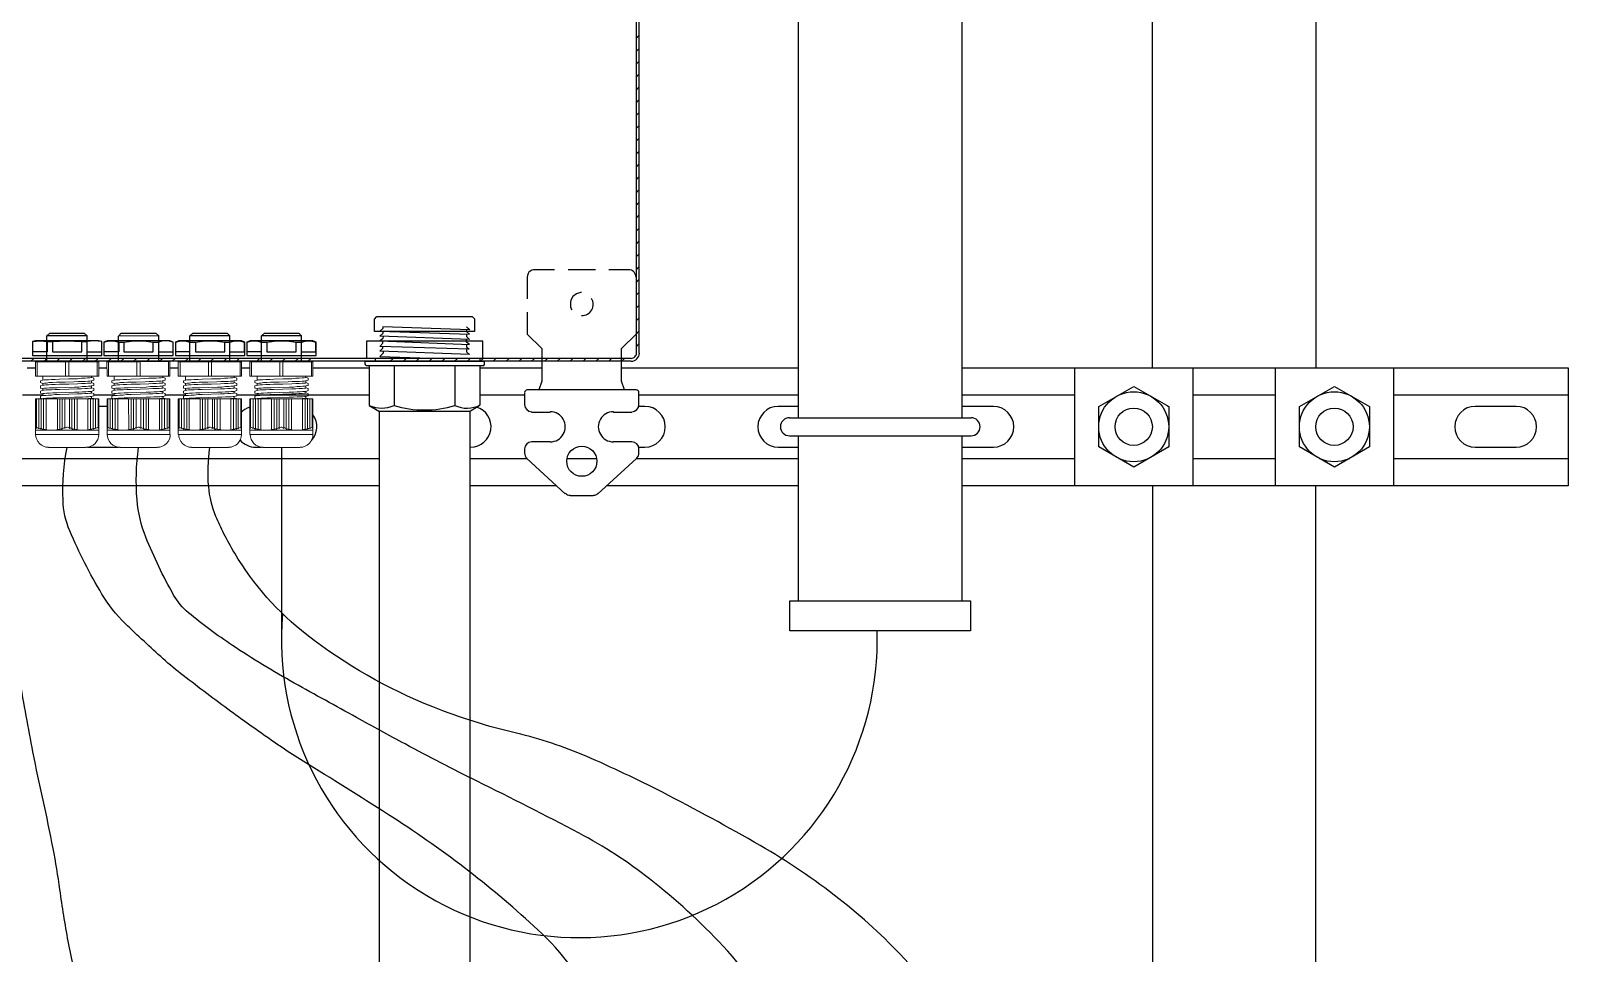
# Model space of a CAD drawing. Header units: feet. Extents: x -159 to 1687, y 0 to 1556.
# Drawn here: x 508.146 to 509.911, y 1043.901 to 1044.96 of the extents above; entities that cross this region are included whole.
import ezdxf

# ---------------------------------------------------------------- set-up
doc = ezdxf.new("R2010")
doc.units = ezdxf.units.FT
doc.header["$MEASUREMENT"] = 0
for name, color, linetype in [('E-CABL-24V', 1, '24V'), ('E-COND-PVC', 4, 'Continuous'), ('E-COND-RGS', 4, 'Continuous'), ('E-DETL', 7, 'Continuous'), ('E-EQPM-CAB', 5, 'Continuous'), ('E-EQPM-HRDW', 230, 'Continuous')]:
    doc.layers.add(name, color=color, linetype=linetype)
doc.linetypes.add('24V', pattern='A,1,-0.2,["24V",Standard,S=0.1,R=0,X=-0.125,Y=-0.05],-0.2', length=1.4)

msp = doc.modelspace()

# ---------------------------------------------------------------- linework, layer by layer
at = {"layer": 'E-CABL-24V'}
for points in [[(508.23284, 1043.26501, 0.0022853), (508.23685, 1043.3795, 0.0040688), (508.23829, 1043.44384, 0.0005839), (508.2405, 1043.61296, 0.0061013), (508.24049, 1043.62915, 0.0286553), (508.23635, 1043.68836, 0.0180107), (508.22102, 1043.78148, 0.0189384), (508.20299, 1043.85614, -0.0240284), (508.18937, 1043.91514, -0.010267), (508.1799, 1043.97448, 0.0129357), (508.17213, 1044.02154, 0.0082657), (508.16054, 1044.07699, -0.0067972), (508.14895, 1044.13243, -0.0063997), (508.1339, 1044.21531, -0.0147918), (508.12892, 1044.25142, -0.0063685), (508.12748, 1044.2665, 0.0013161), (508.12127, 1044.33952, 0.0045466), (508.11585, 1044.39553, 0.0029489), (508.10619, 1044.48176)], [(508.83483, 1043.26501, 0.0090261), (508.84161, 1043.3884, 0.0133391), (508.84246, 1043.47202, 0.0045803), (508.83902, 1043.60591, 0.0087427), (508.83535, 1043.67599, 0.0804717), (508.79997, 1043.82685, 0.1065191), (508.73324, 1043.92373, 0.0226279), (508.65464, 1043.9913, 0.0220351), (508.56806, 1044.05321, 0.0072515), (508.47127, 1044.11419, -0.0143843), (508.4229, 1044.14563, -0.0070362), (508.37604, 1044.17905, -0.0059179), (508.32136, 1044.2202, -0.0186744), (508.29831, 1044.2394, -0.0094372), (508.25491, 1044.27988, -0.0655254), (508.22814, 1044.31364, -0.0345622), (508.19122, 1044.38622, -0.0923511), (508.18343, 1044.42155, -0.0550175), (508.18807, 1044.48176)], [(509.04359, 1043.26501, 0.0084345), (509.04956, 1043.38079, 0.0126805), (509.05027, 1043.45791, 0.0046734), (509.04692, 1043.58952, 0.0084926), (509.04317, 1043.66187, 0.0807234), (509.01035, 1043.80208, 0.0910207), (508.94105, 1043.90962, 0.0379907), (508.85682, 1043.98664, 0.0449793), (508.77588, 1044.03909, 0.006656), (508.65873, 1044.09886, -0.0094166), (508.57615, 1044.14156, -0.0015815), (508.52032, 1044.17201, -0.0012326), (508.4489, 1044.21148, -0.0198102), (508.37781, 1044.25477, -0.02629), (508.32745, 1044.29219, -0.0917265), (508.31044, 1044.31255, -0.0327225), (508.27848, 1044.37909, -0.0755059), (508.26842, 1044.42175, -0.0549747), (508.27016, 1044.48176)], [(509.25141, 1043.26501, 0.0084246), (509.25727, 1043.37312, 0.012905), (509.25808, 1043.44379, 0.005131), (509.25492, 1043.57265, 0.0087941), (509.25098, 1043.64776, 0.08042), (509.21803, 1043.78819, 0.0910207), (509.14886, 1043.8955, 0.0379907), (509.07402, 1043.96395, 0.0353387), (508.98369, 1044.02498, 0.012382), (508.8715, 1044.0861, 0.016343), (508.78397, 1044.12745, 0.0446428), (508.70395, 1044.15391, -0.0372922), (508.60777, 1044.18417, -0.0703569), (508.46341, 1044.26678, -0.0938043), (508.38051, 1044.36064, -0.016427), (508.3682, 1044.38299, -0.0191697), (508.35903, 1044.40285, -0.0765517), (508.35063, 1044.43701, -0.0600209), (508.35204, 1044.48176)]]:
    msp.add_lwpolyline(points, format="xyb", dxfattribs=at)
msp.add_lwpolyline([(508.43412, 1044.48176), (508.43412, 1044.26126)], dxfattribs=at)
msp.add_arc((508.77611, 1044.26126), 0.34198, 174.99554, 1.69106, dxfattribs=at)
at = {"layer": 'E-COND-PVC', "color": 111}
for points in [[(508.54621, 1044.52332), (508.54621, 1042.84676)], [(508.65038, 1044.52332), (508.65038, 1042.84676)]]:
    msp.add_lwpolyline(points, dxfattribs=at)
at = {"layer": 'E-COND-RGS'}
for points in [[(509.02778, 1044.51614), (509.02778, 1046.61499)], [(509.21528, 1046.61499), (509.21528, 1044.51614)], [(509.43384, 1044.57343), (509.43384, 1046.55769)], [(509.62134, 1046.55769), (509.62134, 1044.57343)], [(509.02778, 1044.30588), (509.02778, 1044.4953)], [(509.21528, 1044.4953), (509.21528, 1044.30588)], [(509.43384, 1044.43801), (509.43384, 1042.86239)], [(509.62134, 1042.86239), (509.62134, 1044.43801)]]:
    msp.add_lwpolyline(points, dxfattribs=at)
msp.add_lwpolyline([(509.01778, 1044.30588), (509.22528, 1044.30588), (509.22528, 1044.27135), (509.01778, 1044.27135)], close=True, dxfattribs=at)
at = {"layer": 'E-DETL', "ltscale": 0.05}
for points in [[(508.65584, 1044.61517), (508.54102, 1044.61517), (508.54102, 1044.62915), (508.54377, 1044.63238), (508.65322, 1044.63238), (508.6557, 1044.62959), (508.65584, 1044.61517)], [(508.64656, 1044.62043), (508.6503, 1044.61711), (508.55072, 1044.62027), (508.55067, 1044.61868), (508.54707, 1044.6156), (508.64998, 1044.61192), (508.64671, 1044.61502), (508.64678, 1044.61723)], [(508.64659, 1044.61204), (508.64654, 1044.60951), (508.65018, 1044.60599), (508.54719, 1044.6096), (508.55086, 1044.61306), (508.55095, 1044.61546)], [(508.66546, 1044.58432), (508.66546, 1044.60383), (508.53194, 1044.60383), (508.53194, 1044.58426), (508.66546, 1044.58432)], [(508.6467, 1044.59486), (508.6467, 1044.59173), (508.65019, 1044.58875), (508.54691, 1044.59243), (508.55065, 1044.59578), (508.55071, 1044.59767)], [(508.64673, 1044.60025), (508.64671, 1044.59763), (508.64975, 1044.59477), (508.54699, 1044.59778), (508.55069, 1044.60153), (508.55069, 1044.60438)], [(508.55074, 1044.60948), (508.55068, 1044.60704), (508.54761, 1044.60451), (508.64997, 1044.60011), (508.64651, 1044.60302), (508.64662, 1044.60612)], [(508.53122, 1044.57599), (508.53008, 1044.57762), (508.53008, 1044.58071)], [(508.66733, 1044.58069), (508.53008, 1044.58069)], [(508.54162, 1044.58427), (508.54162, 1044.58071)], [(508.55077, 1044.59229), (508.55077, 1044.5901), (508.54695, 1044.58647), (508.60456, 1044.5843)], [(508.66204, 1044.58433), (508.66204, 1044.58069)], [(508.66633, 1044.57599), (508.66733, 1044.5772), (508.66733, 1044.58069)], [(508.53122, 1044.57599), (508.66633, 1044.57599)], [(508.53494, 1044.57599), (508.53494, 1044.53025)], [(508.56346, 1044.57599), (508.56346, 1044.5303)], [(508.63328, 1044.57599), (508.63328, 1044.53027)], [(508.65007, 1044.52312), (508.66209, 1044.53074), (508.66209, 1044.57599)], [(508.53494, 1044.53025), (508.54653, 1044.52312)]]:
    msp.add_lwpolyline(points, dxfattribs=at)
at = {"layer": 'E-DETL'}
msp.add_lwpolyline([(508.65007, 1044.52312), (508.54653, 1044.52312)], dxfattribs=at)
at = {"layer": 'E-DETL', "ltscale": 0.05}
for centre, radius, start, end in [((508.54914, 1044.56097), 0.03385, 245.19657, 295.01516), ((508.59842, 1044.6422), 0.11723, 252.65041, 287.30267), ((508.64723, 1044.55876), 0.03172, 243.92572, 297.93764)]:
    msp.add_arc(centre, radius, start, end, dxfattribs=at)
at = {"layer": 'E-EQPM-CAB', "lineweight": 25}
msp.add_line((508.84122, 1044.54801), (508.71622, 1044.54801), dxfattribs=at)
at = {"layer": 'E-EQPM-CAB', "lineweight": 0}
for p, q in [((508.15203, 1044.5376), (508.22453, 1044.5376)), ((508.31578, 1044.5376), (508.38829, 1044.5376)), ((508.39787, 1044.5376), (508.47037, 1044.5376))]:
    msp.add_line(p, q, dxfattribs=at)
at = {"layer": 'E-EQPM-CAB', "lineweight": 25}
for points in [[(508.84122, 1046.54061), (508.84122, 1044.5901)], [(508.84456, 1046.54061), (508.84456, 1044.5901)], [(508.84122, 1044.95137), (508.84456, 1044.9547)], [(508.84122, 1044.93636), (508.84456, 1044.9397)], [(508.84122, 1044.92178), (508.84456, 1044.92511)], [(508.84122, 1044.9072), (508.84456, 1044.91053)], [(508.84122, 1044.8922), (508.84456, 1044.89553)], [(508.84122, 1044.87761), (508.84456, 1044.88095)], [(508.84122, 1044.86303), (508.84456, 1044.86594)], [(508.84122, 1044.84803), (508.84456, 1044.85136)], [(508.84122, 1044.83344), (508.84456, 1044.83678)], [(508.84122, 1044.81886), (508.84456, 1044.82178)], [(508.84122, 1044.80386), (508.84456, 1044.80719)], [(508.84122, 1044.78927), (508.84456, 1044.79261)], [(508.84122, 1044.77427), (508.84456, 1044.77761)], [(508.84122, 1044.75969), (508.84456, 1044.76302)], [(508.84122, 1044.74511), (508.84456, 1044.74844)], [(508.84122, 1044.7301), (508.84456, 1044.73344)], [(508.84122, 1044.71552), (508.84456, 1044.71885)], [(508.84122, 1044.70094), (508.84456, 1044.70385)], [(508.74747, 1044.68594), (508.7233, 1044.68594), (508.72164, 1044.68552), (508.71914, 1044.68385), (508.7183, 1044.68302), (508.71747, 1044.68177), (508.71664, 1044.67927), (508.71622, 1044.6776), (508.71622, 1044.6526)], [(508.79456, 1044.68594), (508.7633, 1044.68594)], [(508.84122, 1044.6776), (508.84081, 1044.67927), (508.83997, 1044.68177), (508.83914, 1044.68302), (508.83831, 1044.68385), (508.83581, 1044.68552), (508.83414, 1044.68594), (508.80997, 1044.68594)], [(508.84122, 1044.68594), (508.84456, 1044.68927)], [(508.84122, 1044.67135), (508.84456, 1044.67469)], [(508.77872, 1044.65968), (508.77747, 1044.65968), (508.77497, 1044.65927), (508.77289, 1044.65843), (508.76872, 1044.6551), (508.76622, 1044.65093), (508.7658, 1044.64843), (508.7658, 1044.64343), (508.76664, 1044.64093), (508.76747, 1044.6401)], [(508.84122, 1044.65677), (508.84456, 1044.65968)], [(508.71622, 1044.63718), (508.71622, 1044.61218), (508.73289, 1044.59552)], [(508.84122, 1044.64177), (508.84456, 1044.6451)], [(508.84122, 1044.62718), (508.84456, 1044.63052)], [(508.84122, 1044.61218), (508.84456, 1044.61552)], [(508.22411, 1044.60427), (508.15203, 1044.60427), (508.14828, 1044.60343), (508.14828, 1044.5876), (508.22786, 1044.5876), (508.22786, 1044.60343), (508.22411, 1044.60427)], [(508.14828, 1044.60343), (508.15244, 1044.60385), (508.15703, 1044.60427), (508.16536, 1044.60343), (508.17119, 1044.60343), (508.17119, 1044.59177), (508.20495, 1044.59177), (508.20495, 1044.60343), (508.21078, 1044.60343), (508.21078, 1044.59177), (508.22786, 1044.59177)], [(508.16536, 1044.60343), (508.16536, 1044.59177), (508.14828, 1044.59177)], [(508.16494, 1044.58093), (508.16494, 1044.6101)], [(508.17119, 1044.60343), (508.17953, 1044.60385), (508.18828, 1044.60427), (508.20495, 1044.60343)], [(508.22786, 1044.60343), (508.21953, 1044.60427), (508.21495, 1044.60385), (508.21078, 1044.60343)], [(508.2112, 1044.58093), (508.2112, 1044.6101)], [(508.3062, 1044.60427), (508.23411, 1044.60427), (508.23036, 1044.60302), (508.23036, 1044.5876), (508.30995, 1044.5876), (508.30995, 1044.60302), (508.3062, 1044.60427)], [(508.23036, 1044.60302), (508.23453, 1044.60385), (508.2387, 1044.60427), (508.24328, 1044.60385), (508.24745, 1044.60302), (508.25328, 1044.60302), (508.25328, 1044.59177), (508.28703, 1044.59177), (508.28703, 1044.60302), (508.29287, 1044.60302), (508.29287, 1044.59177), (508.30995, 1044.59177)], [(508.24745, 1044.60302), (508.24745, 1044.59177), (508.23036, 1044.59177)], [(508.24703, 1044.58093), (508.24703, 1044.60968)], [(508.25328, 1044.60302), (508.26161, 1044.60385), (508.26995, 1044.60427), (508.2787, 1044.60385), (508.28703, 1044.60302)], [(508.30995, 1044.60302), (508.30578, 1044.60385), (508.3012, 1044.60427), (508.29703, 1044.60385), (508.29287, 1044.60302)], [(508.29328, 1044.58093), (508.29328, 1044.6101)], [(508.38829, 1044.60427), (508.3162, 1044.60427), (508.31245, 1044.60302), (508.31245, 1044.5876), (508.39204, 1044.5876), (508.39204, 1044.60302), (508.38829, 1044.60427)], [(508.31245, 1044.60302), (508.31662, 1044.60385), (508.32078, 1044.60427), (508.32495, 1044.60385), (508.32912, 1044.60302), (508.33537, 1044.60302), (508.33537, 1044.59177), (508.36912, 1044.59177), (508.36912, 1044.60302), (508.37495, 1044.60302)], [(508.32912, 1044.58093), (508.32912, 1044.6101)], [(508.33537, 1044.60302), (508.3437, 1044.60385), (508.35204, 1044.60427), (508.36079, 1044.60385), (508.36912, 1044.60302)], [(508.37495, 1044.58093), (508.37495, 1044.6101)], [(508.37495, 1044.60302), (508.37912, 1044.60385), (508.38329, 1044.60427), (508.38745, 1044.60385), (508.39162, 1044.60302)], [(508.37495, 1044.59177), (508.39162, 1044.59177), (508.39162, 1044.60302), (508.39204, 1044.60302)], [(508.47037, 1044.60427), (508.39829, 1044.60427), (508.39454, 1044.60302), (508.39454, 1044.5876), (508.47412, 1044.5876), (508.47412, 1044.60302), (508.47037, 1044.60427)], [(508.39454, 1044.60302), (508.3987, 1044.60385), (508.40287, 1044.60427), (508.40704, 1044.60385), (508.4112, 1044.60302), (508.41746, 1044.60302), (508.41746, 1044.59177), (508.45121, 1044.59177), (508.45121, 1044.60302), (508.45704, 1044.60302)], [(508.4112, 1044.58093), (508.4112, 1044.6101)], [(508.41746, 1044.60302), (508.42579, 1044.60385), (508.43412, 1044.60427), (508.44287, 1044.60385), (508.45121, 1044.60302)], [(508.45704, 1044.58093), (508.45704, 1044.6101)], [(508.45704, 1044.60302), (508.46121, 1044.60385), (508.46537, 1044.60427), (508.46954, 1044.60385), (508.47371, 1044.60302)], [(508.45704, 1044.59177), (508.47371, 1044.59177), (508.47371, 1044.60302), (508.47412, 1044.60302)], [(508.82456, 1044.59552), (508.84122, 1044.61218)], [(508.84122, 1044.5976), (508.84456, 1044.60093)], [(508.83539, 1044.58426), (507.21323, 1044.58426)], [(508.83539, 1044.58093), (507.21323, 1044.58093)], [(508.14661, 1044.58093), (508.14994, 1044.58426)], [(508.16161, 1044.58093), (508.16494, 1044.58426)], [(508.17619, 1044.58093), (508.17953, 1044.58426)], [(508.19119, 1044.58093), (508.19411, 1044.58426)], [(508.20578, 1044.58093), (508.20911, 1044.58426)], [(508.22036, 1044.58093), (508.2237, 1044.58426)], [(508.23536, 1044.58093), (508.2387, 1044.58426)], [(508.24995, 1044.58093), (508.25328, 1044.58426)], [(508.26453, 1044.58093), (508.26786, 1044.58426)], [(508.27953, 1044.58093), (508.28287, 1044.58426)], [(508.29412, 1044.58093), (508.29745, 1044.58426)], [(508.3087, 1044.58093), (508.31203, 1044.58426)], [(508.32912, 1044.59177), (508.31245, 1044.59177)], [(508.3237, 1044.58093), (508.32703, 1044.58426)], [(508.33828, 1044.58093), (508.34162, 1044.58426)], [(508.35287, 1044.58093), (508.3562, 1044.58426)], [(508.36787, 1044.58093), (508.3712, 1044.58426)], [(508.38245, 1044.58093), (508.38579, 1044.58426)], [(508.4112, 1044.59177), (508.39454, 1044.59177)], [(508.40579, 1044.58093), (508.40912, 1044.58426)], [(508.42037, 1044.58093), (508.42371, 1044.58426)], [(508.43496, 1044.58093), (508.43829, 1044.58426)], [(508.44996, 1044.58093), (508.45329, 1044.58426)], [(508.46454, 1044.58093), (508.46787, 1044.58426)], [(508.55913, 1044.58093), (508.56246, 1044.58426)], [(508.57413, 1044.58093), (508.57746, 1044.58426)], [(508.58871, 1044.58093), (508.59205, 1044.58426)], [(508.60371, 1044.58093), (508.60663, 1044.58426)], [(508.6183, 1044.58093), (508.62163, 1044.58426)], [(508.63288, 1044.58093), (508.63622, 1044.58426)], [(508.64788, 1044.58093), (508.6508, 1044.58426)], [(508.66247, 1044.58093), (508.6658, 1044.58426)], [(508.67705, 1044.58093), (508.68038, 1044.58426)], [(508.69205, 1044.58093), (508.69538, 1044.58426)], [(508.70664, 1044.58093), (508.70997, 1044.58426)], [(508.72122, 1044.58093), (508.72455, 1044.58426)], [(508.73289, 1044.59552), (508.73289, 1044.55801), (508.72955, 1044.54801)], [(508.73622, 1044.58093), (508.73955, 1044.58426)], [(508.7508, 1044.58093), (508.75414, 1044.58426)], [(508.76539, 1044.58093), (508.76872, 1044.58426)], [(508.78039, 1044.58093), (508.78372, 1044.58426)], [(508.79497, 1044.58093), (508.79831, 1044.58426)], [(508.80997, 1044.58093), (508.81289, 1044.58426)], [(508.82789, 1044.54801), (508.82456, 1044.55801), (508.82456, 1044.59552)], [(508.82456, 1044.58093), (508.82789, 1044.58426)], [(508.7133, 1044.54468), (508.7133, 1044.53093)], [(508.84456, 1044.53093), (508.84456, 1044.54468)], [(508.72122, 1044.5226), (508.74247, 1044.5226)], [(508.81497, 1044.5226), (508.83622, 1044.5226)], [(508.7133, 1044.48009), (508.7133, 1044.47551)], [(508.74247, 1044.48843), (508.72122, 1044.48843)], [(508.83622, 1044.48843), (508.81497, 1044.48843)], [(508.84456, 1044.47551), (508.84456, 1044.48009)], [(508.7158, 1044.46926), (508.75997, 1044.42884)], [(508.79747, 1044.42884), (508.84164, 1044.46926)], [(508.76539, 1044.42676), (508.79206, 1044.42676)]]:
    msp.add_lwpolyline(points, dxfattribs=at)
for points in [[(508.2112, 1044.6101), (508.16494, 1044.6101), (508.16828, 1044.61302), (508.20786, 1044.61302)], [(508.29328, 1044.6101), (508.24703, 1044.60968), (508.25036, 1044.61302), (508.28995, 1044.61302)], [(508.37495, 1044.6101), (508.32912, 1044.6101), (508.33245, 1044.61302), (508.37204, 1044.61302)], [(508.45704, 1044.6101), (508.4112, 1044.6101), (508.41454, 1044.61302), (508.45412, 1044.61302)]]:
    msp.add_lwpolyline(points, close=True, dxfattribs=at)
at = {"layer": 'E-EQPM-CAB', "lineweight": 0}
for points in [[(508.22453, 1044.5801), (508.15203, 1044.5801), (508.15203, 1044.56385), (508.22453, 1044.56385)], [(508.22245, 1044.58093), (508.15369, 1044.58093)], [(508.15369, 1044.5801), (508.15369, 1044.56385)], [(508.18619, 1044.56385), (508.18619, 1044.5801)], [(508.18994, 1044.5801), (508.18994, 1044.56385)], [(508.22245, 1044.5801), (508.22245, 1044.56385)], [(508.22453, 1044.5801), (508.22453, 1044.56385)], [(508.27203, 1044.5801), (508.2337, 1044.5801), (508.23411, 1044.56385), (508.3062, 1044.56385)], [(508.30453, 1044.58093), (508.23578, 1044.58093)], [(508.23578, 1044.5801), (508.23578, 1044.56385)], [(508.26828, 1044.56385), (508.26828, 1044.5801)], [(508.27203, 1044.5801), (508.30453, 1044.58051), (508.30453, 1044.56385)], [(508.27203, 1044.5801), (508.27203, 1044.56385)], [(508.30453, 1044.58051), (508.3062, 1044.58051), (508.3062, 1044.56385)], [(508.38829, 1044.5801), (508.31578, 1044.5801), (508.31578, 1044.56385), (508.38829, 1044.56385)], [(508.38662, 1044.58093), (508.31787, 1044.58093)], [(508.31787, 1044.5801), (508.31787, 1044.56385)], [(508.35037, 1044.56385), (508.35037, 1044.5801)], [(508.3537, 1044.5801), (508.3537, 1044.56385)], [(508.38662, 1044.5801), (508.38662, 1044.56385)], [(508.38829, 1044.5801), (508.38829, 1044.56385)], [(508.47037, 1044.5801), (508.39787, 1044.5801), (508.39787, 1044.56385), (508.47037, 1044.56385)], [(508.46871, 1044.58093), (508.39995, 1044.58093)], [(508.39995, 1044.5801), (508.39995, 1044.56385)], [(508.43246, 1044.56385), (508.43246, 1044.5801)], [(508.43579, 1044.5801), (508.43579, 1044.56385)], [(508.46871, 1044.5801), (508.46871, 1044.56385)], [(508.47037, 1044.5801), (508.47037, 1044.56385)], [(508.16036, 1044.56385), (508.16036, 1044.55926), (508.15744, 1044.55843), (508.15744, 1044.55635), (508.16036, 1044.55551), (508.16036, 1044.55343), (508.16161, 1044.55343), (508.16369, 1044.55385), (508.16661, 1044.55385), (508.17036, 1044.55426), (508.17453, 1044.55426), (508.17953, 1044.55468), (508.18994, 1044.55468), (508.19994, 1044.5551), (508.20453, 1044.55551), (508.2087, 1044.55551), (508.21161, 1044.55593), (508.21578, 1044.55593), (508.2162, 1044.55635)], [(508.16036, 1044.55926), (508.16161, 1044.55968), (508.16661, 1044.55968), (508.17036, 1044.5601), (508.17453, 1044.5601), (508.17953, 1044.56051), (508.18994, 1044.56093), (508.19994, 1044.56093), (508.20453, 1044.56135), (508.2087, 1044.56135), (508.21161, 1044.56176), (508.21411, 1044.56176), (508.21578, 1044.56218), (508.2162, 1044.56218), (508.2162, 1044.56385)], [(508.16036, 1044.55551), (508.16078, 1044.55551), (508.16203, 1044.55593), (508.16453, 1044.55593), (508.16744, 1044.55635), (508.17119, 1044.55635), (508.17578, 1044.55676), (508.18578, 1044.55676), (508.19578, 1044.55718), (508.20078, 1044.5576), (508.2087, 1044.5576), (508.21203, 1044.55801), (508.21411, 1044.55801), (508.21578, 1044.55843), (508.2187, 1044.55926), (508.2187, 1044.56135), (508.21786, 1044.56176), (508.2162, 1044.56218)], [(508.29787, 1044.56385), (508.29787, 1044.56218), (508.29745, 1044.56218), (508.2962, 1044.56176), (508.2937, 1044.56176), (508.29037, 1044.56135), (508.28203, 1044.56135), (508.27203, 1044.56093), (508.26161, 1044.56051), (508.25661, 1044.5601), (508.25245, 1044.5601), (508.2487, 1044.55968), (508.2437, 1044.55968), (508.24245, 1044.55926), (508.23953, 1044.55843), (508.23953, 1044.55635), (508.24203, 1044.55551), (508.24203, 1044.55343)], [(508.24203, 1044.56385), (508.24203, 1044.55926)], [(508.24203, 1044.55551), (508.24245, 1044.55551), (508.24411, 1044.55593), (508.2462, 1044.55593), (508.24953, 1044.55635), (508.25328, 1044.55635), (508.25745, 1044.55676), (508.26745, 1044.55676), (508.27787, 1044.55718), (508.28245, 1044.5576), (508.28703, 1044.5576), (508.29078, 1044.55801), (508.2962, 1044.55801), (508.29745, 1044.55843), (508.30078, 1044.55926), (508.30078, 1044.56135), (508.29995, 1044.56176), (508.29787, 1044.56218)], [(508.37995, 1044.56385), (508.37995, 1044.56218), (508.37954, 1044.56218), (508.37829, 1044.56176), (508.37579, 1044.56176), (508.37245, 1044.56135), (508.3687, 1044.56135), (508.36412, 1044.56093), (508.3537, 1044.56093), (508.34328, 1044.56051), (508.3387, 1044.5601), (508.33412, 1044.5601), (508.33037, 1044.55968), (508.32537, 1044.55968), (508.32453, 1044.55926), (508.32162, 1044.55843), (508.32162, 1044.55635), (508.32412, 1044.55551), (508.32412, 1044.55343)], [(508.32412, 1044.56385), (508.32412, 1044.55926)], [(508.32412, 1044.55551), (508.32453, 1044.55551), (508.3262, 1044.55593), (508.32828, 1044.55593), (508.33162, 1044.55635), (508.33537, 1044.55635), (508.33953, 1044.55676), (508.34954, 1044.55676), (508.35995, 1044.55718), (508.36454, 1044.5576), (508.37287, 1044.5576), (508.37579, 1044.55801), (508.37829, 1044.55801), (508.37954, 1044.55843), (508.38287, 1044.55926), (508.38287, 1044.56135), (508.38204, 1044.56176), (508.37995, 1044.56218)], [(508.46204, 1044.56385), (508.46204, 1044.56218), (508.46162, 1044.56218), (508.46037, 1044.56176), (508.45787, 1044.56176), (508.45454, 1044.56135), (508.45079, 1044.56135), (508.44621, 1044.56093), (508.43579, 1044.56093), (508.42537, 1044.56051), (508.42079, 1044.5601), (508.41621, 1044.5601), (508.41245, 1044.55968), (508.40745, 1044.55968), (508.40662, 1044.55926), (508.4037, 1044.55843), (508.4037, 1044.55635), (508.4062, 1044.55551), (508.4062, 1044.55343)], [(508.4062, 1044.56385), (508.4062, 1044.55926)], [(508.4062, 1044.55551), (508.40662, 1044.55551), (508.40829, 1044.55593), (508.41037, 1044.55593), (508.4137, 1044.55635), (508.41746, 1044.55635), (508.42162, 1044.55676), (508.43162, 1044.55676), (508.44204, 1044.55718), (508.44662, 1044.5576), (508.45496, 1044.5576), (508.45787, 1044.55801), (508.46037, 1044.55801), (508.46162, 1044.55843), (508.46496, 1044.55926), (508.46496, 1044.56135), (508.46412, 1044.56176), (508.46204, 1044.56218)], [(508.16036, 1044.55343), (508.15744, 1044.5526), (508.15744, 1044.5501), (508.16036, 1044.54968), (508.16036, 1044.5476), (508.16161, 1044.5476), (508.16369, 1044.54801), (508.17036, 1044.54801), (508.17453, 1044.54843), (508.17953, 1044.54843), (508.18994, 1044.54885), (508.19994, 1044.54926), (508.20453, 1044.54926), (508.2087, 1044.54968), (508.21161, 1044.54968), (508.21411, 1044.5501), (508.21578, 1044.5501), (508.2162, 1044.55051)], [(508.16036, 1044.5476), (508.15744, 1044.54676), (508.15744, 1044.54426), (508.16036, 1044.54343)], [(508.2162, 1044.54468), (508.2187, 1044.54385), (508.2187, 1044.54135), (508.21578, 1044.54051), (508.21453, 1044.54051), (508.21286, 1044.5401), (508.20953, 1044.5401), (508.20578, 1044.53968), (508.19661, 1044.53968), (508.18619, 1044.53926), (508.17619, 1044.53885), (508.17161, 1044.53885), (508.16786, 1044.53843), (508.16453, 1044.53843), (508.16203, 1044.53801), (508.16078, 1044.53801), (508.16036, 1044.5376), (508.15744, 1044.53843), (508.15744, 1044.54093), (508.16036, 1044.54176), (508.16369, 1044.54176), (508.16661, 1044.54218), (508.17036, 1044.54218), (508.17453, 1044.5426), (508.17953, 1044.5426), (508.18994, 1044.54301), (508.19994, 1044.54343), (508.20453, 1044.54343), (508.2087, 1044.54385), (508.21161, 1044.54385), (508.21411, 1044.54426), (508.2162, 1044.54426), (508.2162, 1044.54676)], [(508.16036, 1044.54968), (508.16078, 1044.54968), (508.16203, 1044.5501), (508.16453, 1044.5501), (508.16786, 1044.55051), (508.17619, 1044.55051), (508.18619, 1044.55093), (508.19661, 1044.55135), (508.20161, 1044.55135), (508.20578, 1044.55176), (508.20953, 1044.55176), (508.21286, 1044.55218), (508.21495, 1044.55218), (508.21578, 1044.5526), (508.2187, 1044.55301), (508.2187, 1044.55551), (508.2162, 1044.55635), (508.2162, 1044.55843)], [(508.16036, 1044.54135), (508.16036, 1044.54385), (508.16203, 1044.54385), (508.16453, 1044.54426), (508.16786, 1044.54426), (508.17161, 1044.54468), (508.17619, 1044.54468), (508.18619, 1044.5451), (508.19661, 1044.54551), (508.20161, 1044.54551), (508.20578, 1044.54593), (508.20953, 1044.54593), (508.21245, 1044.54635), (508.21578, 1044.54635), (508.2187, 1044.54718), (508.2187, 1044.54968), (508.2162, 1044.55051), (508.2162, 1044.5526)], [(508.29787, 1044.55635), (508.29745, 1044.55593), (508.2937, 1044.55593), (508.29037, 1044.55551), (508.28662, 1044.55551), (508.28203, 1044.5551), (508.27203, 1044.55468), (508.26161, 1044.55468), (508.25661, 1044.55426), (508.25245, 1044.55426), (508.2487, 1044.55385), (508.24578, 1044.55385), (508.2437, 1044.55343), (508.24245, 1044.55343), (508.23953, 1044.5526), (508.23953, 1044.5501), (508.24203, 1044.54968), (508.24203, 1044.5476)], [(508.24203, 1044.54968), (508.24245, 1044.54968), (508.24411, 1044.5501), (508.24953, 1044.5501), (508.2537, 1044.55051), (508.25828, 1044.55051), (508.26828, 1044.55093), (508.2787, 1044.55135), (508.2837, 1044.55176), (508.29162, 1044.55176), (508.29453, 1044.55218), (508.29662, 1044.55218), (508.29787, 1044.5526), (508.29787, 1044.55051), (508.30078, 1044.54968), (508.30078, 1044.54718), (508.29787, 1044.54676), (508.29787, 1044.54426), (508.2962, 1044.54426), (508.2937, 1044.54385), (508.29037, 1044.54385), (508.28662, 1044.54343), (508.28203, 1044.54343), (508.27203, 1044.54301), (508.26161, 1044.5426), (508.25661, 1044.5426), (508.25245, 1044.54218), (508.2487, 1044.54218), (508.24578, 1044.54176), (508.24245, 1044.54176), (508.23953, 1044.54093), (508.23953, 1044.53843), (508.24203, 1044.5376)], [(508.29787, 1044.55051), (508.29745, 1044.5501), (508.2962, 1044.5501), (508.2937, 1044.54968), (508.28662, 1044.54968), (508.28203, 1044.54926), (508.27203, 1044.54885), (508.26161, 1044.54843), (508.25661, 1044.54843), (508.25245, 1044.54801), (508.24578, 1044.54801), (508.2437, 1044.5476), (508.24245, 1044.5476), (508.23953, 1044.54676), (508.23953, 1044.54426), (508.24203, 1044.54343)], [(508.29787, 1044.54635), (508.29453, 1044.54635), (508.29162, 1044.54593), (508.28787, 1044.54593), (508.2837, 1044.54551), (508.2787, 1044.54551), (508.26828, 1044.5451), (508.25828, 1044.54468), (508.2537, 1044.54468), (508.24953, 1044.54426), (508.24661, 1044.54426), (508.24411, 1044.54385), (508.24203, 1044.54385), (508.24203, 1044.54135)], [(508.24203, 1044.5376), (508.24245, 1044.53801), (508.24411, 1044.53801), (508.24661, 1044.53843), (508.24995, 1044.53843), (508.2537, 1044.53885), (508.25828, 1044.53885), (508.26828, 1044.53926), (508.2787, 1044.53968), (508.2837, 1044.53968), (508.28787, 1044.5401), (508.29453, 1044.5401), (508.29662, 1044.54051), (508.29787, 1044.54051), (508.30078, 1044.54135), (508.30078, 1044.54385), (508.29787, 1044.54468)], [(508.29787, 1044.5526), (508.30078, 1044.55343), (508.30078, 1044.55551), (508.29787, 1044.55635), (508.29787, 1044.55843)], [(508.37995, 1044.55635), (508.37954, 1044.55593), (508.37579, 1044.55593), (508.37245, 1044.55551), (508.3687, 1044.55551), (508.36412, 1044.5551), (508.3537, 1044.55468), (508.34328, 1044.55468), (508.3387, 1044.55426), (508.33412, 1044.55426), (508.33037, 1044.55385), (508.32745, 1044.55385), (508.32537, 1044.55343), (508.32453, 1044.55343), (508.32162, 1044.5526), (508.32162, 1044.5501), (508.32412, 1044.54968), (508.32412, 1044.5476)], [(508.37995, 1044.55051), (508.37954, 1044.5501), (508.37829, 1044.5501), (508.37579, 1044.54968), (508.37245, 1044.54968), (508.3687, 1044.54926), (508.36412, 1044.54926), (508.34328, 1044.54843), (508.3387, 1044.54843), (508.33412, 1044.54801), (508.32745, 1044.54801), (508.32537, 1044.5476), (508.32453, 1044.5476), (508.32162, 1044.54676), (508.32162, 1044.54426), (508.32412, 1044.54343)], [(508.37995, 1044.54676), (508.37995, 1044.54426), (508.37829, 1044.54426), (508.37579, 1044.54385), (508.37245, 1044.54385), (508.3687, 1044.54343), (508.36412, 1044.54343), (508.34328, 1044.5426), (508.3387, 1044.5426), (508.33412, 1044.54218), (508.33037, 1044.54218), (508.32745, 1044.54176), (508.32453, 1044.54176), (508.32162, 1044.54093), (508.32162, 1044.53843), (508.32412, 1044.5376), (508.32453, 1044.53801), (508.3262, 1044.53801), (508.3287, 1044.53843), (508.33162, 1044.53843), (508.33578, 1044.53885), (508.34037, 1044.53885), (508.35037, 1044.53926), (508.36079, 1044.53968), (508.36579, 1044.53968), (508.36995, 1044.5401), (508.37662, 1044.5401), (508.3787, 1044.54051), (508.37995, 1044.54051)], [(508.32412, 1044.54135), (508.32412, 1044.54385), (508.3262, 1044.54385), (508.3287, 1044.54426), (508.33162, 1044.54426), (508.33578, 1044.54468), (508.34037, 1044.54468), (508.35037, 1044.5451), (508.36079, 1044.54551), (508.36579, 1044.54551), (508.36995, 1044.54593), (508.3737, 1044.54593), (508.37662, 1044.54635), (508.37995, 1044.54635), (508.38287, 1044.54718), (508.38287, 1044.54968), (508.37995, 1044.55051), (508.37995, 1044.5526), (508.3787, 1044.55218), (508.37662, 1044.55218), (508.3737, 1044.55176), (508.36995, 1044.55176), (508.36579, 1044.55135), (508.36079, 1044.55135), (508.35037, 1044.55093), (508.34037, 1044.55051), (508.33162, 1044.55051), (508.3287, 1044.5501), (508.3262, 1044.5501), (508.32453, 1044.54968), (508.32412, 1044.54968)], [(508.37995, 1044.5526), (508.38287, 1044.55301), (508.38287, 1044.55551), (508.37995, 1044.55635), (508.37995, 1044.55843)], [(508.38245, 1044.5376), (508.38245, 1044.53801), (508.37995, 1044.53843), (508.37995, 1044.54051), (508.38287, 1044.54135), (508.38287, 1044.54385), (508.37995, 1044.54468)], [(508.46204, 1044.55635), (508.46162, 1044.55593), (508.45787, 1044.55593), (508.45454, 1044.55551), (508.45079, 1044.55551), (508.44621, 1044.5551), (508.43579, 1044.55468), (508.42537, 1044.55468), (508.42079, 1044.55426), (508.41621, 1044.55426), (508.41245, 1044.55385), (508.40954, 1044.55385), (508.40745, 1044.55343), (508.40662, 1044.55343), (508.4037, 1044.5526), (508.4037, 1044.5501), (508.4062, 1044.54968), (508.4062, 1044.5476)], [(508.46204, 1044.55051), (508.46162, 1044.5501), (508.46037, 1044.5501), (508.45787, 1044.54968), (508.45454, 1044.54968), (508.45079, 1044.54926), (508.44621, 1044.54926), (508.42537, 1044.54843), (508.42079, 1044.54843), (508.41621, 1044.54801), (508.40954, 1044.54801), (508.40745, 1044.5476), (508.40662, 1044.5476), (508.4037, 1044.54676), (508.4037, 1044.54426), (508.4062, 1044.54343)], [(508.46204, 1044.54676), (508.46204, 1044.54426), (508.46037, 1044.54426), (508.45787, 1044.54385), (508.45454, 1044.54385), (508.45079, 1044.54343), (508.44621, 1044.54343), (508.42537, 1044.5426), (508.42079, 1044.5426), (508.41621, 1044.54218), (508.41245, 1044.54218), (508.40954, 1044.54176), (508.40662, 1044.54176), (508.4037, 1044.54093), (508.4037, 1044.53843), (508.4062, 1044.5376), (508.40662, 1044.53801), (508.40829, 1044.53801), (508.41079, 1044.53843), (508.4137, 1044.53843), (508.41787, 1044.53885), (508.42246, 1044.53885), (508.43246, 1044.53926), (508.44287, 1044.53968), (508.44787, 1044.53968), (508.45204, 1044.5401), (508.45871, 1044.5401), (508.46079, 1044.54051), (508.46204, 1044.54051)], [(508.4062, 1044.54135), (508.4062, 1044.54385), (508.40829, 1044.54385), (508.41079, 1044.54426), (508.4137, 1044.54426), (508.41787, 1044.54468), (508.42246, 1044.54468), (508.43246, 1044.5451), (508.44287, 1044.54551), (508.44787, 1044.54551), (508.45204, 1044.54593), (508.45579, 1044.54593), (508.45871, 1044.54635), (508.46204, 1044.54635), (508.46496, 1044.54718), (508.46496, 1044.54968), (508.46204, 1044.55051), (508.46204, 1044.5526), (508.46079, 1044.55218), (508.45871, 1044.55218), (508.45579, 1044.55176), (508.45204, 1044.55176), (508.44787, 1044.55135), (508.44287, 1044.55135), (508.43246, 1044.55093), (508.42246, 1044.55051), (508.4137, 1044.55051), (508.41079, 1044.5501), (508.40829, 1044.5501), (508.40662, 1044.54968), (508.4062, 1044.54968)], [(508.46204, 1044.5526), (508.46496, 1044.55301), (508.46496, 1044.55551), (508.46204, 1044.55635), (508.46204, 1044.55843)], [(508.46454, 1044.5376), (508.46454, 1044.53801), (508.46204, 1044.53843), (508.46204, 1044.54051), (508.46496, 1044.54135), (508.46496, 1044.54385), (508.46204, 1044.54468)], [(508.15203, 1044.5376), (508.15203, 1044.49676), (508.22453, 1044.49676)], [(508.15286, 1044.50509), (508.15286, 1044.5376)], [(508.15578, 1044.50426), (508.15703, 1044.50384), (508.15828, 1044.50301), (508.15828, 1044.5376)], [(508.16411, 1044.50176), (508.16411, 1044.5376)], [(508.17703, 1044.50176), (508.17703, 1044.5376)], [(508.17994, 1044.50218), (508.17994, 1044.5376)], [(508.18244, 1044.5376), (508.18244, 1044.50301), (508.18286, 1044.50384), (508.18411, 1044.50426)], [(508.18536, 1044.5376), (508.18536, 1044.50384)], [(508.19078, 1044.50384), (508.19078, 1044.5376)], [(508.19203, 1044.50426), (508.19328, 1044.50384), (508.19369, 1044.50301), (508.19369, 1044.5376)], [(508.19494, 1044.50343), (508.19619, 1044.50301), (508.19661, 1044.50218), (508.19661, 1044.5376)], [(508.19953, 1044.5376), (508.19953, 1044.50176)], [(508.20786, 1044.5376), (508.21245, 1044.53801), (508.21411, 1044.53801), (508.21536, 1044.53843), (508.2162, 1044.53843)], [(508.21203, 1044.5376), (508.21203, 1044.50176)], [(508.21495, 1044.5376), (508.21495, 1044.50218), (508.21536, 1044.50218), (508.2162, 1044.50301), (508.21745, 1044.50343)], [(508.2187, 1044.5376), (508.2187, 1044.53801), (508.2162, 1044.53843), (508.2162, 1044.54051)], [(508.21786, 1044.5376), (508.21786, 1044.50301), (508.21911, 1044.50384), (508.22036, 1044.50426)], [(508.22078, 1044.5376), (508.22078, 1044.50384), (508.2212, 1044.50426), (508.2237, 1044.50509)], [(508.22453, 1044.49676), (508.22453, 1044.5376)], [(508.23411, 1044.5376), (508.23411, 1044.49676), (508.3062, 1044.49676)], [(508.23411, 1044.5376), (508.3062, 1044.5376)], [(508.23745, 1044.5376), (508.23745, 1044.50384), (508.23703, 1044.50426), (508.23578, 1044.50468), (508.23495, 1044.50509), (508.23411, 1044.50509)], [(508.23495, 1044.5376), (508.23495, 1044.50509)], [(508.23786, 1044.50426), (508.23911, 1044.50384), (508.24036, 1044.50301), (508.24036, 1044.5376)], [(508.24078, 1044.50343), (508.24203, 1044.50301), (508.24328, 1044.50218), (508.24328, 1044.5376)], [(508.25911, 1044.50176), (508.2587, 1044.5376)], [(508.26161, 1044.5376), (508.26161, 1044.50218), (508.26203, 1044.50301), (508.26328, 1044.50343)], [(508.26453, 1044.5376), (508.26453, 1044.50301), (508.26495, 1044.50384), (508.2662, 1044.50426)], [(508.26745, 1044.5376), (508.26745, 1044.50384)], [(508.27286, 1044.50384), (508.27286, 1044.5376)], [(508.27412, 1044.50426), (508.27537, 1044.50384), (508.27578, 1044.50301), (508.27578, 1044.5376)], [(508.27703, 1044.50343), (508.27828, 1044.50301), (508.2787, 1044.50218), (508.2787, 1044.5376)], [(508.28995, 1044.5376), (508.29453, 1044.53801), (508.29578, 1044.53801), (508.29703, 1044.53843), (508.29787, 1044.53843)], [(508.29412, 1044.5376), (508.29412, 1044.50176)], [(508.29703, 1044.5376), (508.29703, 1044.50218), (508.29828, 1044.50301), (508.29953, 1044.50343)], [(508.30078, 1044.5376), (508.30037, 1044.53801), (508.29828, 1044.53843), (508.29828, 1044.54051)], [(508.29995, 1044.5376), (508.29995, 1044.50301), (508.3012, 1044.50384), (508.30245, 1044.50426)], [(508.30078, 1044.5376), (508.30078, 1044.53801)], [(508.30287, 1044.5376), (508.30287, 1044.50384), (508.30328, 1044.50426), (508.30453, 1044.50468), (508.30537, 1044.50509)], [(508.3062, 1044.50509), (508.30537, 1044.50509), (508.30537, 1044.5376)], [(508.3062, 1044.49676), (508.3062, 1044.5376)], [(508.31578, 1044.5376), (508.31578, 1044.49676), (508.38829, 1044.49676)], [(508.31662, 1044.50509), (508.31662, 1044.5376)], [(508.31995, 1044.50426), (508.3212, 1044.50384), (508.32203, 1044.50301), (508.32245, 1044.50301), (508.32245, 1044.5376)], [(508.32287, 1044.50343), (508.32412, 1044.50301), (508.32495, 1044.50218), (508.32537, 1044.50218), (508.32537, 1044.5376)], [(508.32828, 1044.50176), (508.32828, 1044.5376)], [(508.3437, 1044.5376), (508.3437, 1044.50218), (508.34412, 1044.50301), (508.34537, 1044.50343)], [(508.34954, 1044.5376), (508.34954, 1044.50384)], [(508.34954, 1044.50426), (508.35037, 1044.50468), (508.35162, 1044.50509), (508.35245, 1044.50509), (508.35412, 1044.50468), (508.35495, 1044.50384), (508.35495, 1044.5376)], [(508.35745, 1044.50301), (508.35745, 1044.5376)], [(508.36037, 1044.5376), (508.36037, 1044.50218)], [(508.3637, 1044.50176), (508.3637, 1044.5376)], [(508.37204, 1044.5376), (508.3762, 1044.53801), (508.37787, 1044.53801), (508.37912, 1044.53843), (508.37995, 1044.53843)], [(508.3762, 1044.5376), (508.3762, 1044.50176)], [(508.37912, 1044.5376), (508.37912, 1044.50218), (508.38037, 1044.50301), (508.38162, 1044.50343)], [(508.38204, 1044.5376), (508.38204, 1044.50301), (508.38329, 1044.50384), (508.38412, 1044.50426)], [(508.38745, 1044.50384), (508.38829, 1044.50468), (508.38787, 1044.50509), (508.38745, 1044.50509), (508.38495, 1044.50426), (508.38495, 1044.50384), (508.38454, 1044.50384), (508.38454, 1044.5376)], [(508.38745, 1044.5376), (508.38745, 1044.50509)], [(508.38829, 1044.49676), (508.38829, 1044.5376)], [(508.39787, 1044.5376), (508.39787, 1044.49676), (508.47037, 1044.49676)], [(508.3987, 1044.50509), (508.3987, 1044.5376)], [(508.40204, 1044.50426), (508.40329, 1044.50384), (508.40412, 1044.50301), (508.40454, 1044.50301), (508.40454, 1044.5376)], [(508.40495, 1044.50343), (508.4062, 1044.50301), (508.40704, 1044.50218), (508.40745, 1044.50218), (508.40745, 1044.5376)], [(508.41037, 1044.50176), (508.41037, 1044.5376)], [(508.42579, 1044.5376), (508.42579, 1044.50218), (508.42621, 1044.50301), (508.42746, 1044.50343)], [(508.43162, 1044.5376), (508.43162, 1044.50384)], [(508.43162, 1044.50426), (508.43246, 1044.50468), (508.43371, 1044.50509), (508.43454, 1044.50509), (508.43621, 1044.50468), (508.43704, 1044.50384), (508.43704, 1044.5376)], [(508.43954, 1044.50301), (508.43954, 1044.5376)], [(508.44246, 1044.5376), (508.44246, 1044.50218)], [(508.44579, 1044.50176), (508.44579, 1044.5376)], [(508.45412, 1044.5376), (508.45829, 1044.53801), (508.45996, 1044.53801), (508.46121, 1044.53843), (508.46204, 1044.53843)], [(508.45829, 1044.5376), (508.45829, 1044.50176)], [(508.46121, 1044.5376), (508.46121, 1044.50218), (508.46246, 1044.50301), (508.46371, 1044.50343)], [(508.46412, 1044.5376), (508.46412, 1044.50301), (508.46537, 1044.50384), (508.46621, 1044.50426)], [(508.46954, 1044.50384), (508.47037, 1044.50468), (508.46996, 1044.50509), (508.46954, 1044.50509), (508.46704, 1044.50426), (508.46704, 1044.50384), (508.46662, 1044.50384), (508.46662, 1044.5376)], [(508.46954, 1044.5376), (508.46954, 1044.50509)], [(508.47037, 1044.49676), (508.47037, 1044.5376)], [(508.22453, 1044.50176), (508.15203, 1044.50176)], [(508.16453, 1044.50218), (508.16994, 1044.50176), (508.17578, 1044.50218)], [(508.17953, 1044.50218), (508.17994, 1044.50218)], [(508.17994, 1044.50301), (508.18119, 1044.50343)], [(508.18536, 1044.50426), (508.18619, 1044.50468), (508.18786, 1044.50509), (508.18869, 1044.50509), (508.18994, 1044.50468), (508.19078, 1044.50426)], [(508.19078, 1044.50384), (508.19119, 1044.50384)], [(508.20078, 1044.50218), (508.2062, 1044.50176), (508.21161, 1044.50218)], [(508.23411, 1044.50468), (508.23453, 1044.50426), (508.23453, 1044.50384)], [(508.3062, 1044.50176), (508.23411, 1044.50176)], [(508.24661, 1044.50218), (508.25203, 1044.50176), (508.25745, 1044.50218)], [(508.26745, 1044.50426), (508.26828, 1044.50468), (508.26953, 1044.50509), (508.27078, 1044.50509), (508.27203, 1044.50468), (508.27286, 1044.50426)], [(508.38829, 1044.50176), (508.31578, 1044.50176)], [(508.32828, 1044.50218), (508.33412, 1044.50176), (508.33953, 1044.50218)], [(508.3462, 1044.50301), (508.34662, 1044.50301), (508.34704, 1044.50384), (508.34829, 1044.50426)], [(508.34912, 1044.50384), (508.34954, 1044.50384)], [(508.3562, 1044.50426), (508.35745, 1044.50384)], [(508.35912, 1044.50343), (508.35995, 1044.50301), (508.36037, 1044.50218), (508.36079, 1044.50218)], [(508.36454, 1044.50218), (508.37037, 1044.50176), (508.37579, 1044.50218)], [(508.47037, 1044.50176), (508.39787, 1044.50176)], [(508.41037, 1044.50218), (508.41621, 1044.50176), (508.42162, 1044.50218)], [(508.42829, 1044.50301), (508.42871, 1044.50301), (508.42912, 1044.50384), (508.43037, 1044.50426)], [(508.43121, 1044.50384), (508.43162, 1044.50384)], [(508.43829, 1044.50426), (508.43954, 1044.50384)], [(508.44121, 1044.50343), (508.44204, 1044.50301), (508.44246, 1044.50218), (508.44287, 1044.50218)], [(508.44662, 1044.50218), (508.45246, 1044.50176), (508.45787, 1044.50218)], [(508.16661, 1044.48176), (508.20953, 1044.48176)], [(508.2487, 1044.48176), (508.29162, 1044.48176)], [(508.33078, 1044.48176), (508.37329, 1044.48176)], [(508.41287, 1044.48176), (508.45537, 1044.48176)]]:
    msp.add_lwpolyline(points, dxfattribs=at)
for points in [[(508.15578, 1044.5376), (508.15578, 1044.50384), (508.15536, 1044.50384), (508.15536, 1044.50426), (508.15369, 1044.50468), (508.15286, 1044.50509), (508.15244, 1044.50509), (508.15203, 1044.50468), (508.15244, 1044.50426), (508.15286, 1044.50384, -0.0067859), (508.15216, 1044.50417)], [(508.15917, 1044.50369, -0.0092487), (508.15869, 1044.50343), (508.15994, 1044.50301), (508.16119, 1044.50218), (508.16119, 1044.5376)], [(508.2244, 1044.50417, -0.0067859), (508.2237, 1044.50384), (508.2237, 1044.50426), (508.22411, 1044.50468), (508.22411, 1044.50509), (508.2237, 1044.50509), (508.2237, 1044.5376)], [(508.24394, 1044.5027, 0.0065189), (508.24503, 1044.50246, 0.0015576), (508.2462, 1044.50176), (508.2462, 1044.5376)], [(508.2937, 1044.50218), (508.28828, 1044.50176), (508.28277, 1044.50215, -0.0037895), (508.28162, 1044.50176), (508.28162, 1044.5376)], [(508.31953, 1044.5376), (508.31953, 1044.50384), (508.31912, 1044.50426), (508.31662, 1044.50509), (508.3162, 1044.50509), (508.31578, 1044.50468), (508.31662, 1044.50426), (508.31662, 1044.50384, -0.0067859), (508.31591, 1044.50417)], [(508.3397, 1044.50212, 0.0037895), (508.34078, 1044.50176), (508.34078, 1044.5376)], [(508.3455, 1044.50322, 0.0044585), (508.34662, 1044.50301), (508.34662, 1044.5376)], [(508.40162, 1044.5376), (508.40162, 1044.50384), (508.4012, 1044.50426), (508.3987, 1044.50509), (508.39829, 1044.50509), (508.39787, 1044.50468), (508.3987, 1044.50426), (508.3987, 1044.50384, -0.0067859), (508.398, 1044.50417)], [(508.42179, 1044.50212, 0.0037895), (508.42287, 1044.50176), (508.42287, 1044.5376)], [(508.42758, 1044.50322, 0.0044585), (508.42871, 1044.50301), (508.42871, 1044.5376)], [(508.29573, 1044.50249, 0.0065189), (508.29688, 1044.50272, 0.0076504), (508.29728, 1044.50253)], [(508.30651, 1044.50418, -0.0067859), (508.30578, 1044.50384), (508.30578, 1044.50426), (508.3062, 1044.50468)], [(508.35745, 1044.50301), (508.35787, 1044.50301, 0.0044585), (508.35899, 1044.50322)], [(508.37601, 1044.50235, 0.0061178), (508.3764, 1044.50195, 0.0015576), (508.37754, 1044.50256)], [(508.43954, 1044.50301), (508.43996, 1044.50301, 0.0044585), (508.44108, 1044.50322)], [(508.45809, 1044.50235, 0.0061178), (508.45849, 1044.50195, 0.0015576), (508.45963, 1044.50256)]]:
    msp.add_lwpolyline(points, format="xyb", dxfattribs=at)
at = {"layer": 'E-EQPM-CAB', "lineweight": 25}
msp.add_circle((508.77893, 1044.46613), 0.01729, dxfattribs=at)
for centre, radius, start, end in [((508.77917, 1044.6462), 0.01278, 268.00627, 32.24175), ((508.8356, 1044.59031), 0.00938, 270.00025, 359.99975), ((508.8356, 1044.59031), 0.00604, 269.99944, 0.00056), ((508.71643, 1044.54489), 0.00313, 89.99996, 180.00004), ((508.84143, 1044.54489), 0.00313, 359.99996, 90.00004), ((508.72143, 1044.53114), 0.00813, 180.00001, 269.99999), ((508.83643, 1044.53114), 0.00813, 270.00001, 359.99999), ((508.74268, 1044.50572), 0.01729, 269.99999, 90.00001), ((508.81518, 1044.50572), 0.01729, 89.99999, 270.00001), ((508.72143, 1044.4803), 0.00813, 90.00001, 179.99999), ((508.72143, 1044.47572), 0.00813, 179.99998, 227.50493), ((508.83643, 1044.4803), 0.00813, 0.00001, 89.99999), ((508.83643, 1044.47572), 0.00813, 312.49507, 0.00002), ((508.7656, 1044.4353), 0.00813, 227.50488, 269.99999), ((508.79226, 1044.4353), 0.00813, 270.00001, 312.49512)]:
    msp.add_arc(centre, radius, start, end, dxfattribs=at)
at = {"layer": 'E-EQPM-CAB', "lineweight": 0}
for centre, radius, start, end in [((508.1539, 1044.58031), 0.000625, 89.99986, 180.00014), ((508.22265, 1044.58031), 0.000625, 359.99986, 90.00014), ((508.23599, 1044.58031), 0.000625, 90.05486, 180.05514), ((508.30474, 1044.58072), 0.000625, 0.05486, 90.05514), ((508.31808, 1044.58031), 0.000625, 89.99986, 180.00014), ((508.38683, 1044.58031), 0.000625, 359.99986, 90.00014), ((508.40016, 1044.58031), 0.000625, 89.99986, 180.00014), ((508.46892, 1044.58031), 0.000625, 359.99986, 90.00014), ((508.16682, 1044.49697), 0.01479, 180, 270), ((508.15098, 1044.51322), 0.01021, 296.66961, 299.13539), ((508.15099, 1044.5153), 0.01645, 309.13296, 310.88627), ((508.17099, 1044.54656), 0.0448, 258.17884, 259.67284), ((508.26518, 1044.68285), 0.20734, 240.403, 240.75998), ((508.1485, 1044.5182), 0.02269, 314.25213, 315.65421), ((508.20222, 1044.57609), 0.07849, 250.44416, 251.31265), ((508.07984, 1044.56232), 0.11425, 328.18377, 328.55773), ((508.16932, 1044.54656), 0.0448, 280.32716, 281.82116), ((508.1989, 1044.56988), 0.0702, 253.26801, 254.22946), ((508.19682, 1044.56613), 0.06479, 256.16254, 257.18434), ((508.19598, 1044.56568), 0.06225, 259.11861, 260.17772), ((508.18058, 1044.56568), 0.06225, 279.82228, 280.88139), ((508.17974, 1044.56613), 0.06479, 282.81566, 283.83746), ((508.17807, 1044.56988), 0.0702, 285.77054, 286.73199), ((508.20724, 1044.54656), 0.0448, 258.17884, 259.67284), ((508.29671, 1044.56232), 0.11425, 211.44227, 211.81623), ((508.17475, 1044.57609), 0.07849, 288.68735, 289.55584), ((508.20974, 1044.49697), 0.01479, 270, 0), ((508.22806, 1044.5182), 0.02269, 224.34579, 225.74787), ((508.11138, 1044.68285), 0.20734, 299.24002, 299.597), ((508.20557, 1044.54656), 0.0448, 280.32716, 281.82116), ((508.22557, 1044.5153), 0.01645, 229.11373, 230.86704), ((508.22516, 1044.51406), 0.01271, 234.64626, 236.76584), ((508.22557, 1044.51322), 0.01021, 240.86461, 243.33039), ((508.24891, 1044.49697), 0.01479, 180.055, 270.05501), ((508.24224, 1044.53113), 0.02812, 253.54229, 255.09747), ((508.23307, 1044.51322), 0.01021, 296.72461, 299.19039), ((508.23349, 1044.51364), 0.01271, 303.28916, 305.40875), ((508.23308, 1044.5153), 0.01645, 309.18797, 310.94127), ((508.23059, 1044.51779), 0.02269, 314.30714, 315.70921), ((508.28389, 1044.57609), 0.07849, 250.49916, 251.36765), ((508.16193, 1044.56232), 0.11425, 328.23877, 328.61273), ((508.2514, 1044.54656), 0.0448, 280.38216, 281.87616), ((508.28057, 1044.56988), 0.0702, 253.32301, 254.28447), ((508.27891, 1044.56613), 0.06479, 256.21755, 257.23935), ((508.27807, 1044.56568), 0.06225, 259.17362, 260.23272), ((508.26266, 1044.56568), 0.06225, 279.87729, 280.93639), ((508.26182, 1044.56613), 0.06479, 282.87066, 283.89246), ((508.25974, 1044.56988), 0.0702, 285.82554, 286.78699), ((508.28932, 1044.54656), 0.0448, 258.23385, 259.72785), ((508.3788, 1044.56232), 0.11425, 211.49728, 211.87124), ((508.29182, 1044.49697), 0.01479, 270.055, 0.05501), ((508.31014, 1044.5182), 0.02269, 224.40079, 225.80287), ((508.19305, 1044.68285), 0.20734, 299.29502, 299.652), ((508.30724, 1044.51406), 0.01271, 234.70126, 236.82085), ((508.30766, 1044.51322), 0.01021, 240.91962, 243.3854), ((508.33099, 1044.49697), 0.01479, 180, 270), ((508.31516, 1044.51322), 0.01021, 296.66961, 299.13539), ((508.31557, 1044.51406), 0.01271, 303.23416, 305.35374), ((508.31475, 1044.5153), 0.01645, 309.13296, 310.88627), ((508.33516, 1044.54656), 0.0448, 258.17884, 259.67284), ((508.42935, 1044.68285), 0.20734, 240.403, 240.75998), ((508.31267, 1044.5182), 0.02269, 314.25213, 315.65421), ((508.24401, 1044.56232), 0.11425, 328.18377, 328.55773), ((508.33349, 1044.54656), 0.0448, 280.32716, 281.82116), ((508.36266, 1044.56988), 0.0702, 253.26801, 254.22946), ((508.36015, 1044.56568), 0.06225, 259.11861, 260.17772), ((508.34475, 1044.56568), 0.06225, 279.82228, 280.88139), ((508.34183, 1044.56988), 0.0702, 285.77054, 286.73199), ((508.37141, 1044.54656), 0.0448, 258.17884, 259.67284), ((508.46089, 1044.56232), 0.11425, 211.44227, 211.81623), ((508.33851, 1044.57609), 0.07849, 288.68735, 289.55584), ((508.37349, 1044.49697), 0.01479, 270, 0), ((508.36974, 1044.54656), 0.0448, 280.32716, 281.82116), ((508.38974, 1044.5153), 0.01645, 229.11373, 230.86704), ((508.38891, 1044.51406), 0.01271, 234.64626, 236.76584), ((508.38933, 1044.51322), 0.01021, 240.86461, 243.33039), ((508.38058, 1044.53113), 0.02812, 284.95753, 286.51271), ((508.41308, 1044.49697), 0.01479, 180, 270), ((508.39724, 1044.51322), 0.01021, 296.66961, 299.13539), ((508.39766, 1044.51406), 0.01271, 303.23416, 305.35374), ((508.39684, 1044.5153), 0.01645, 309.13296, 310.88627), ((508.41725, 1044.54656), 0.0448, 258.17884, 259.67284), ((508.51144, 1044.68285), 0.20734, 240.403, 240.75998), ((508.39476, 1044.5182), 0.02269, 314.25213, 315.65421), ((508.3261, 1044.56232), 0.11425, 328.18377, 328.55773), ((508.41558, 1044.54656), 0.0448, 280.32716, 281.82116), ((508.44474, 1044.56988), 0.0702, 253.26801, 254.22946), ((508.44224, 1044.56568), 0.06225, 259.11861, 260.17772), ((508.42684, 1044.56568), 0.06225, 279.82228, 280.88139), ((508.42392, 1044.56988), 0.0702, 285.77054, 286.73199), ((508.4535, 1044.54656), 0.0448, 258.17884, 259.67284), ((508.54298, 1044.56232), 0.11425, 211.44227, 211.81623), ((508.4206, 1044.57609), 0.07849, 288.68735, 289.55584), ((508.45558, 1044.49697), 0.01479, 270, 0), ((508.45183, 1044.54656), 0.0448, 280.32716, 281.82116), ((508.47183, 1044.5153), 0.01645, 229.11373, 230.86704), ((508.471, 1044.51406), 0.01271, 234.64626, 236.76584), ((508.47142, 1044.51322), 0.01021, 240.86461, 243.33039), ((508.46267, 1044.53113), 0.02812, 284.95753, 286.51271)]:
    msp.add_arc(centre, radius, start, end, dxfattribs=at)
at = {"layer": 'E-EQPM-HRDW'}
for points in [[(508.14244, 1044.57343), (508.15203, 1044.57343)], [(508.22453, 1044.57343), (508.23387, 1044.57343)], [(508.3062, 1044.57343), (508.31578, 1044.57343)], [(508.38829, 1044.57343), (508.39787, 1044.57343)], [(508.47037, 1044.57343), (508.53494, 1044.57343)], [(508.66209, 1044.57343), (508.73289, 1044.57343)], [(508.82456, 1044.57343), (509.02778, 1044.57343)], [(509.91122, 1044.57343), (509.91122, 1044.43801), (509.21528, 1044.43801)], [(509.21528, 1044.57343), (509.91122, 1044.57343)], [(509.3447, 1044.43801), (509.3447, 1044.57343)], [(509.48011, 1044.57343), (509.48011, 1044.43801)], [(509.57506, 1044.43801), (509.57506, 1044.57343)], [(509.71048, 1044.57343), (509.71048, 1044.43801)], [(508.16036, 1044.54218), (508.13703, 1044.54218)], [(508.24245, 1044.54218), (508.21911, 1044.54218)], [(508.23411, 1044.52914), (508.22453, 1044.52914)], [(508.32412, 1044.54218), (508.30078, 1044.54218)], [(508.53494, 1044.54218), (508.38287, 1044.54218)], [(508.7133, 1044.54218), (508.66209, 1044.54218)], [(509.02778, 1044.54218), (508.84456, 1044.54218)], [(509.3447, 1044.54218), (509.21528, 1044.54218)], [(509.39553, 1044.54218), (509.39521, 1044.54218)], [(509.4296, 1044.54218), (509.42927, 1044.54218)], [(509.57506, 1044.54218), (509.48011, 1044.54218)], [(509.6259, 1044.54218), (509.62557, 1044.54218)], [(509.65996, 1044.54218), (509.65964, 1044.54218)], [(509.91122, 1044.54218), (509.71048, 1044.54218)], [(509.01736, 1044.51614), (509.2257, 1044.51614)], [(509.01736, 1044.4953), (509.2257, 1044.4953)], [(508.21166, 1044.4823), (508.24698, 1044.4823)], [(507.50199, 1044.46926), (508.54621, 1044.46926)], [(508.65038, 1044.46926), (508.7158, 1044.46926)], [(508.76192, 1044.46926), (508.79594, 1044.46926)], [(508.84164, 1044.46926), (509.02778, 1044.46926)], [(509.21528, 1044.46926), (509.3447, 1044.46926)], [(509.39521, 1044.46926), (509.39553, 1044.46926)], [(509.42927, 1044.46926), (509.4296, 1044.46926)], [(509.48011, 1044.46926), (509.57506, 1044.46926)], [(509.62557, 1044.46926), (509.6259, 1044.46926)], [(509.65964, 1044.46926), (509.65996, 1044.46926)], [(509.71048, 1044.46926), (509.91122, 1044.46926)], [(508.54621, 1044.43801), (507.50199, 1044.43801)], [(508.74995, 1044.43801), (508.65038, 1044.43801)], [(509.02778, 1044.43801), (508.80749, 1044.43801)]]:
    msp.add_lwpolyline(points, dxfattribs=at)
for points in [[(509.4124, 1044.45933), (509.37223, 1044.48253), (509.37223, 1044.52891), (509.4124, 1044.55211), (509.45258, 1044.52891), (509.45258, 1044.48253)], [(509.64277, 1044.45933), (509.60259, 1044.48253), (509.60259, 1044.52891), (509.64277, 1044.55211), (509.68294, 1044.52891), (509.68294, 1044.48253)]]:
    msp.add_lwpolyline(points, close=True, dxfattribs=at)
for points in [[(508.39787, 1044.5282, 0.1325279), (508.38745, 1044.52185)], [(508.65038, 1044.4823), (508.65134, 1044.4823, 0.8649213), (508.65802, 1044.52816)], [(508.84431, 1044.4823), (508.85134, 1044.4823, 1), (508.85134, 1044.52914), (508.84431, 1044.52914)], [(509.02778, 1044.52914), (509.00443, 1044.52914, 1), (509.00443, 1044.4823), (509.02778, 1044.4823)], [(509.21528, 1044.4823), (509.25134, 1044.4823, 1), (509.25134, 1044.52914), (509.21528, 1044.52914)], [(509.45222, 1044.52912, 0.0093335), (509.45134, 1044.52914)], [(508.46853, 1044.48981, 0.356286), (508.47037, 1044.51937, 0.356286)], [(508.38674, 1044.49038, 0.2174241), (508.40443, 1044.4823), (508.41115, 1044.4823)], [(509.45134, 1044.4823, 0.0093335), (509.45222, 1044.48232)]]:
    msp.add_lwpolyline(points, format="xyb", dxfattribs=at)
msp.add_lwpolyline([(509.80443, 1044.4823), (509.85134, 1044.4823, 1), (509.85134, 1044.52914), (509.80443, 1044.52914, 1)], format="xyb", close=True, dxfattribs=at)
for centre, radius in [((509.4124, 1044.50572), 0.04017), ((509.64277, 1044.50572), 0.04017), ((509.4124, 1044.50572), 0.02143), ((509.64277, 1044.50572), 0.02143)]:
    msp.add_circle(centre, radius, dxfattribs=at)
for centre, start, end in [((509.01736, 1044.50572), 90, 270), ((509.2257, 1044.50572), 270, 90)]:
    msp.add_arc(centre, 0.01042, start, end, dxfattribs=at)

doc.saveas('drawing.dxf')
